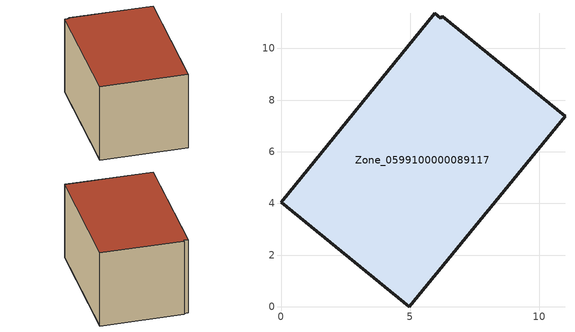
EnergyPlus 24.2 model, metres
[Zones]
Zone_0599100000089117
 floor ground (C_G): 5.96,11.36 6.19,11.17 6.24,11.23 10.99,7.37 4.97,0 0,4.04 z0
 wall outside (C_F): 5.96,11.36 0,4.04 4.97,0 10.99,7.37 6.24,11.23 6.19,11.17 5.96,11.36 z0:6.02
 roof outside (C_R): 6.19,11.17 5.96,11.36 0,4.04 4.97,0 10.99,7.37 6.24,11.23 z6.02
[BUILDING]
Pand.0599100000089117: North Axis=0; Terrain=City; Loads Convergence Tolerance Value=0.04; Temperature Convergence Tolerance Value=0.4; Solar Distribution=FullExterior; Maximum Number of Warmup Days=25; Minimum Number of Warmup Days=1
[Site:Location]
Rotterdam.The.Hague.AP_ZH_NLD Design_Conditions: Latitude=51.96; Longitude=4.45; Time Zone=1; Elevation=-4.5
[SITE:GROUNDTEMPERATURE:BUILDINGSURFACE]
18, 18, 18, 18, 18, 18, 18, 18, 18, 18, 18, 18
[MATERIAL] Thermal Absorptance=0.9; Solar Absorptance=0.7; Visible Absorptance=0.7
Name | Roughness | Thickness | Conductivity | Density | Specific Heat
G.TC.1946-1964 | MediumSmooth | 0.15 | 1 | 540 | 1210
F.TC.1946-1964 | Rough | 0.3 | 0.857143 | 1920 | 840
R.TC.1946-1964 | MediumRough | 0.2 | 0.235294 | 1500 | 1000
[CONSTRUCTION]
C_G: G.TC.1946-1964
C_F: F.TC.1946-1964
C_R: R.TC.1946-1964
[ZONE]
Zone_0599100000089117: Type=1; Multiplier=1; Ceiling Height=Autocalculate; Volume=Autocalculate; Floor Area=autocalculate; Part of Total Floor Area=Yes
[ZONEINFILTRATION:DESIGNFLOWRATE]
Infil_Zone_0599100000089117: Zone or ZoneList or Space or SpaceList=Zone_0599100000089117; Schedule=AlwaysOn; Design Flow Rate Calculation Method=Flow/Area; Flow Rate per Floor Area=0.003; Constant Term Coefficient=1; Temperature Term Coefficient=0; Velocity Term Coefficient=0; Velocity Squared Term Coefficient=0
[HVACTEMPLATE:ZONE:IDEALLOADSAIRSYSTEM]
Zone_0599100000089117: Maximum Heating Supply Air Temperature=50; Minimum Cooling Supply Air Temperature=13; Maximum Heating Supply Air Humidity Ratio=0.0156; Minimum Cooling Supply Air Humidity Ratio=0.0077; Heating Limit=NoLimit; Cooling Limit=NoLimit; Dehumidification Control Type=ConstantSensibleHeatRatio; Cooling Sensible Heat Ratio=0.7; Dehumidification Setpoint=60; Humidification Control Type=None; Humidification Setpoint=30; Outdoor Air Method=None; Outdoor Air Flow Rate per Person=0.00944; Outdoor Air Flow Rate per Zone Floor Area=0; Outdoor Air Flow Rate per Zone=0; Demand Controlled Ventilation Type=None; Outdoor Air Economizer Type=NoEconomizer; Heat Recovery Type=None; Sensible Heat Recovery Effectiveness=0.7; Latent Heat Recovery Effectiveness=0.65
[ZONECONTROL:THERMOSTAT]
ThermostatControl_Zone_0599100000089117: Zone or ZoneList=Zone_0599100000089117; Control Type Schedule=DualSetpointControlType; Control 1=Thermostat_Zone_0599100000089117; Temperature Difference Between Cutout And Setpoint=0
[THERMOSTATSETPOINT:DUALSETPOINT]
Thermostat_Zone_0599100000089117: Heating Setpoint Temperature Schedule=HeatingSetpoint_Zone_0599100000089117; Cooling Setpoint Temperature Schedule=CoolingSetpoint_Zone_0599100000089117
[SCHEDULE:COMPACT]
HeatingSetpoint_Zone_0599100000089117: Through: 12/31, For: AllDays, Until: 24:00, 21
CoolingSetpoint_Zone_0599100000089117: Through: 12/31, For: AllDays, Until: 24:00, 24
DualSetpointControlType: Through: 12/31, For: AllDays, Until: 24:00, 4
AlwaysOn: Through: 12/31, For: AllDays, Until: 24:00, 1
